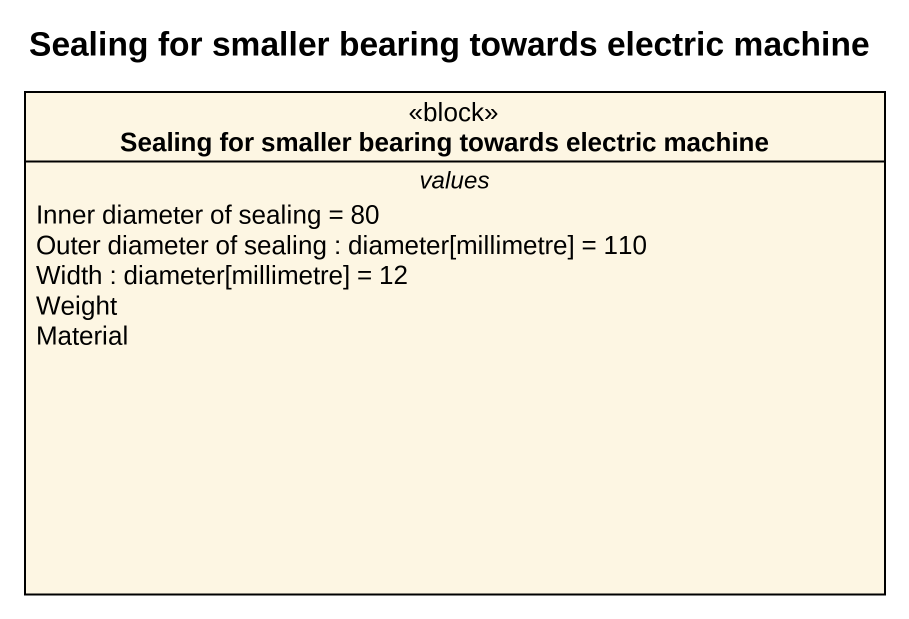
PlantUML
@startuml
title Sealing for smaller bearing towards electric machine
hide circle
hide empty members
class "Sealing for smaller bearing towards electric machine" as Sealing_for_smaller_bearing <<block>> {
  -- values --
  Inner diameter of sealing = 80
  Outer diameter of sealing : diameter[millimetre] = 110
  Width : diameter[millimetre] = 12
  Weight
  Material
}
@enduml
